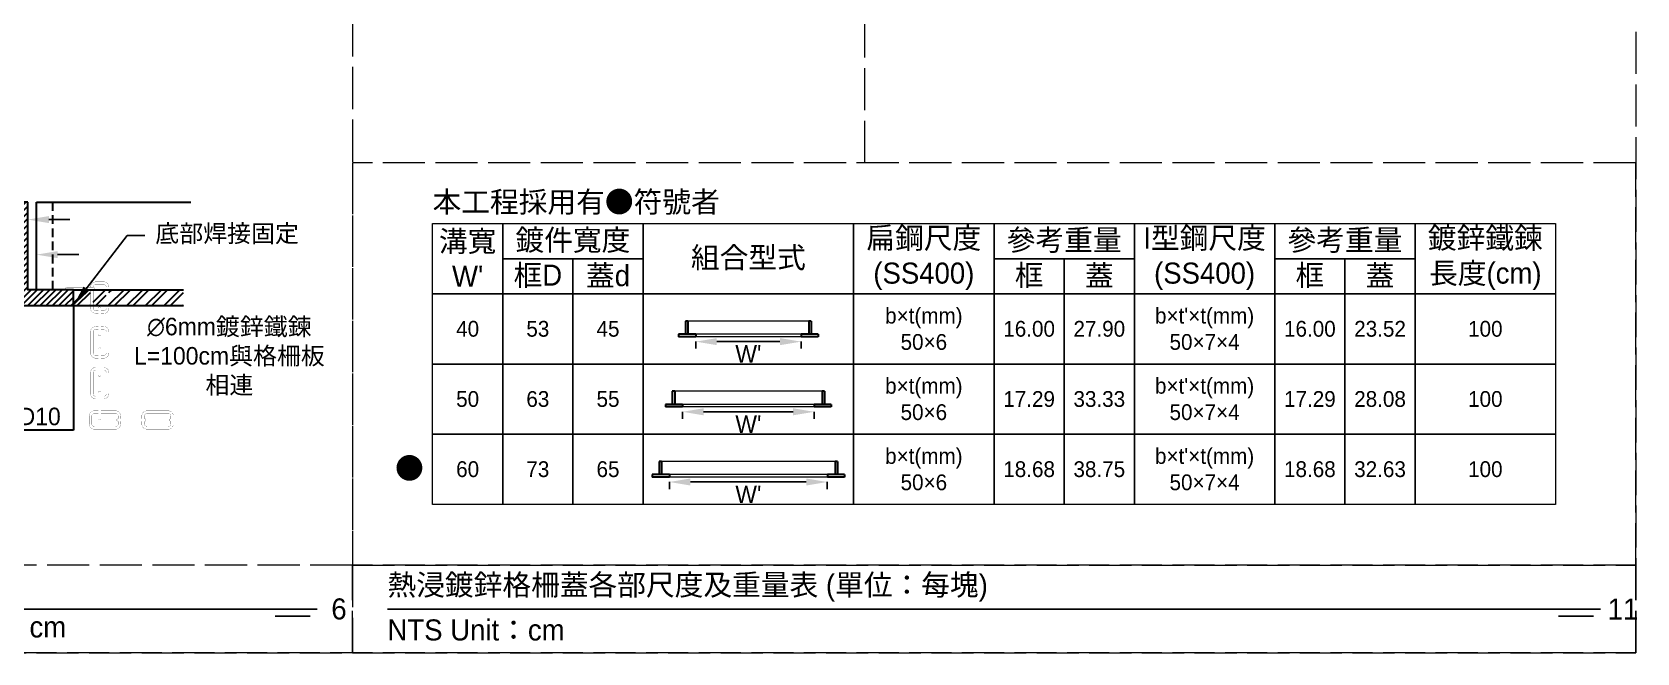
# Model space of a CAD drawing. Extents: x -2640 to 1802, y -2159 to 447.
# Drawn here: x -457 to 0.3, y -1721 to -1544.1 of the extents above; entities that cross this region are included whole.
import ezdxf
from ezdxf import colors
from ezdxf.entities.mleader import LeaderData, LeaderLine
from ezdxf.math import Vec2, Vec3

# ---------------------------------------------------------------- set-up
doc = ezdxf.new("R2010")
doc.units = 0
doc.header["$MEASUREMENT"] = 0
doc.linetypes.add('ACAD_ISO02W100', pattern=[15, 12, -3])
doc.linetypes.add('HIDDEN', pattern=[0.375, 0.25, -0.125])
for name, color, linetype, lineweight in [('一、1.基本-圖框', 7, 'Continuous', 20), ('二、1.繪圖-既有設施', 8, 'Continuous', 20), ('二、2.繪圖-施作項目', 181, 'Continuous', 30), ('二、6.繪圖-其他施作項目', 35, 'Continuous', 30)]:
    doc.layers.add(name, color=color, linetype=linetype, lineweight=lineweight)
doc.layers.add('一、4.基本-隱藏', color=9, linetype='ACAD_ISO02W100', lineweight=20, plot=False)
doc.layers.add('三、3.文字-註解文字', color=2, linetype='Continuous')
doc.styles.add('次圖名(詳圖)', font='MS PGothic.ttf', dxfattribs={"height": 6})
doc.styles.add('註解文字(詳圖)', font='MS PGothic.ttf', dxfattribs={"height": 5})
doc.dimstyles.new('註解文字(詳圖)', dxfattribs={"dimtxt": 5, "dimasz": 6, "dimexe": 2, "dimexo": 5, "dimgap": 1, "dimtad": 2, "dimzin": 0, "dimdsep": 46, "dimtxsty": '註解文字(詳圖)', "dimcen": 0.1, "dimclrd": 144, "dimclre": 144, "dimclrt": 256, "dimadec": 0, "dimazin": 0, "dimtfac": 1, "dimtofl": 0, "dimtmove": 0, "dimatfit": 3, "dimfxlon": 1, "dimtolj": 1, "dimtzin": 0, "dimlwd": -1, "dimlwe": -1, "dimarcsym": 1})

# ---------------------------------------------------------------- blocks, each defined once
blk = doc.blocks.new('_DotBlank')
at = {"color": 0, "linetype": 'ByBlock', "lineweight": -2}
blk.add_line((-0.5, 0), (-1, 0), dxfattribs=at)
blk.add_circle((0, 0), 0.5, dxfattribs=at)
blk = doc.blocks.new('*D124')
at = {"layer": 'Defpoints', "color": 0, "transparency": 16777216}
for p in [(-462.69, -1592.5), (-458.19, -1592.5), (-462.69, -1597.5)]:
    blk.add_point(p, dxfattribs=at)
at = {"layer": '三、3.文字-註解文字', "color": 144, "transparency": 16777216}
for p, q in [((-468.69, -1597.5), (-484.79, -1597.5)), ((-462.69, -1597.5), (-462.69, -1599.5)), ((-458.19, -1597.5), (-458.19, -1599.5)), ((-452.19, -1597.5), (-446.19, -1597.5))]:
    blk.add_line(p, q, dxfattribs=at)
for points in [[(-468.69, -1596.5), (-468.69, -1598.5), (-462.69, -1597.5)], [(-452.19, -1596.5), (-452.19, -1598.5), (-458.19, -1597.5)]]:
    blk.add_solid(points, dxfattribs=at)
at = {"layer": '三、3.文字-註解文字', "transparency": 16777216, "insert": (-479.74, -1601), "char_height": 5, "attachment_point": 5, "style": '註解文字(詳圖)'}
blk.add_mtext('\\A1;0.9', dxfattribs=at)
blk = doc.blocks.new('*D125')
at = {"layer": 'Defpoints', "color": 0, "transparency": 16777216}
for p in [(-458.19, -1607.19), (-458.19, -1607.5), (-455.69, -1607.19)]:
    blk.add_point(p, dxfattribs=at)
at = {"layer": '三、3.文字-註解文字', "color": 144, "transparency": 16777216}
for p, q in [((-464.19, -1607.5), (-480.32, -1607.5)), ((-458.19, -1607.5), (-458.19, -1609.5)), ((-455.69, -1607.5), (-455.69, -1609.5)), ((-449.69, -1607.5), (-443.69, -1607.5))]:
    blk.add_line(p, q, dxfattribs=at)
for points in [[(-464.19, -1606.5), (-464.19, -1608.5), (-458.19, -1607.5)], [(-449.69, -1606.5), (-449.69, -1608.5), (-455.69, -1607.5)]]:
    blk.add_solid(points, dxfattribs=at)
at = {"layer": '三、3.文字-註解文字', "transparency": 16777216, "insert": (-475.26, -1611), "char_height": 5, "attachment_point": 5, "style": '註解文字(詳圖)'}
blk.add_mtext('\\A1;0.5', dxfattribs=at)
blk = doc.blocks.new('*D99')
at = {"layer": 'Defpoints', "color": 0, "transparency": 16777216}
for p in [(-267.85, -1630.88), (-237.85, -1630.88), (-237.85, -1632.29)]:
    blk.add_point(p, dxfattribs=at)
at = {"layer": '三、3.文字-註解文字', "color": 144, "transparency": 16777216}
for p, q in [((-267.85, -1632.29), (-267.85, -1634.29)), ((-261.85, -1632.29), (-243.85, -1632.29)), ((-237.85, -1632.29), (-237.85, -1634.29))]:
    blk.add_line(p, q, dxfattribs=at)
for points in [[(-261.85, -1631.29), (-261.85, -1633.29), (-267.85, -1632.29)], [(-243.85, -1631.29), (-243.85, -1633.29), (-237.85, -1632.29)]]:
    blk.add_solid(points, dxfattribs=at)
at = {"layer": '三、3.文字-註解文字', "transparency": 16777216, "insert": (-252.85, -1635.79), "char_height": 5, "attachment_point": 5, "style": '註解文字(詳圖)'}
blk.add_mtext("\\A1;W'", dxfattribs=at)
blk = doc.blocks.new('*D100')
at = {"layer": 'Defpoints', "color": 0, "transparency": 16777216}
for p in [(-271.6, -1650.88), (-234.1, -1650.88), (-234.1, -1652.29)]:
    blk.add_point(p, dxfattribs=at)
at = {"layer": '三、3.文字-註解文字', "color": 144, "transparency": 16777216}
for p, q in [((-271.6, -1652.29), (-271.6, -1654.29)), ((-265.6, -1652.29), (-240.1, -1652.29)), ((-234.1, -1652.29), (-234.1, -1654.29))]:
    blk.add_line(p, q, dxfattribs=at)
for points in [[(-265.6, -1651.29), (-265.6, -1653.29), (-271.6, -1652.29)], [(-240.1, -1651.29), (-240.1, -1653.29), (-234.1, -1652.29)]]:
    blk.add_solid(points, dxfattribs=at)
at = {"layer": '三、3.文字-註解文字', "transparency": 16777216, "insert": (-252.85, -1655.79), "char_height": 5, "attachment_point": 5, "style": '註解文字(詳圖)'}
blk.add_mtext("\\A1;W'", dxfattribs=at)
blk = doc.blocks.new('*D101')
at = {"layer": 'Defpoints', "color": 0, "transparency": 16777216}
for p in [(-275.35, -1670.88), (-230.35, -1670.88), (-230.35, -1672.29)]:
    blk.add_point(p, dxfattribs=at)
at = {"layer": '三、3.文字-註解文字', "color": 144, "transparency": 16777216}
for p, q in [((-275.35, -1672.29), (-275.35, -1674.29)), ((-269.35, -1672.29), (-236.35, -1672.29)), ((-230.35, -1672.29), (-230.35, -1674.29))]:
    blk.add_line(p, q, dxfattribs=at)
for points in [[(-269.35, -1671.29), (-269.35, -1673.29), (-275.35, -1672.29)], [(-236.35, -1671.29), (-236.35, -1673.29), (-230.35, -1672.29)]]:
    blk.add_solid(points, dxfattribs=at)
at = {"layer": '三、3.文字-註解文字', "transparency": 16777216, "insert": (-252.85, -1675.79), "char_height": 5, "attachment_point": 5, "style": '註解文字(詳圖)'}
blk.add_mtext("\\A1;W'", dxfattribs=at)

msp = doc.modelspace()

# ---------------------------------------------------------------- hatches: boundary and pattern name
at = {"layer": '二、2.繪圖-施作項目'}
h = msp.add_hatch(dxfattribs=at)
h.set_pattern_fill('ANSI31', color=256, scale=10)
h.set_pattern_definition([(45, (-409.7585, -578.2912), (-0.8838835, 0.8838835), [])])
h.paths.add_polyline_path([(-462.693, -1617.5), (-477.693, -1617.5), (-477.693, -1622), (-445.193, -1622), (-445.193, -1617.5), (-458.193, -1617.5), (-458.193, -1592.5), (-462.693, -1592.5)])
at = {"layer": '二、6.繪圖-其他施作項目'}
h = msp.add_hatch(dxfattribs=at)
h.set_pattern_fill('ANSI32', color=256, scale=10)
h.set_pattern_definition([(45, (-409.7585, -578.291), (-2.65165, 2.65165), []), (45, (-407.9907, -578.291), (-2.65165, 2.65165), [])])
h.paths.add_polyline_path([(-435.818, -1617.5), (-439.568, -1617.5), (-439.568, -1622), (-435.818, -1622)])
h.paths.add_polyline_path([(-440.318, -1617.5), (-445.193, -1617.5), (-445.193, -1622), (-440.318, -1622)])
h.paths.add_polyline_path([(-413.828, -1622), (-413.828, -1617.5), (-435.068, -1617.5), (-435.068, -1622)])

# ---------------------------------------------------------------- linework, layer by layer
at = {"layer": '一、1.基本-圖框'}
for points in [[(-342.847, -1598.663), (-322.847, -1598.663), (-322.847, -1618.663), (-342.847, -1618.663)], [(-342.847, -1598.663), (-22.847, -1598.663), (-22.847, -1678.663), (-342.847, -1678.663)], [(-322.847, -1598.663), (-282.847, -1598.663), (-282.847, -1608.663), (-322.847, -1608.663)], [(-282.847, -1598.663), (-222.847, -1598.663), (-222.847, -1618.663), (-282.847, -1618.663)], [(-222.847, -1598.663), (-182.847, -1598.663), (-182.847, -1618.663), (-222.847, -1618.663)], [(-182.847, -1598.663), (-142.847, -1598.663), (-142.847, -1608.663), (-182.847, -1608.663)], [(-142.847, -1598.663), (-102.847, -1598.663), (-102.847, -1618.663), (-142.847, -1618.663)], [(-102.847, -1598.663), (-62.847, -1598.663), (-62.847, -1608.663), (-102.847, -1608.663)], [(-62.847, -1598.663), (-22.847, -1598.663), (-22.847, -1618.663), (-62.847, -1618.663)], [(-322.847, -1608.663), (-302.847, -1608.663), (-302.847, -1618.663), (-322.847, -1618.663)], [(-302.847, -1608.663), (-282.847, -1608.663), (-282.847, -1618.663), (-302.847, -1618.663)], [(-182.847, -1608.663), (-162.847, -1608.663), (-162.847, -1618.663), (-182.847, -1618.663)], [(-162.847, -1608.663), (-142.847, -1608.663), (-142.847, -1618.663), (-162.847, -1618.663)], [(-102.847, -1608.663), (-82.847, -1608.663), (-82.847, -1618.663), (-102.847, -1618.663)], [(-82.847, -1608.663), (-62.847, -1608.663), (-62.847, -1618.663), (-82.847, -1618.663)], [(-342.847, -1618.663), (-322.847, -1618.663), (-322.847, -1638.663), (-342.847, -1638.663)], [(-322.847, -1618.663), (-302.847, -1618.663), (-302.847, -1638.663), (-322.847, -1638.663)], [(-302.847, -1618.663), (-282.847, -1618.663), (-282.847, -1638.663), (-302.847, -1638.663)], [(-282.847, -1618.663), (-222.847, -1618.663), (-222.847, -1638.663), (-282.847, -1638.663)], [(-222.847, -1618.663), (-182.847, -1618.663), (-182.847, -1638.663), (-222.847, -1638.663)], [(-182.847, -1618.663), (-162.847, -1618.663), (-162.847, -1638.663), (-182.847, -1638.663)], [(-162.847, -1618.663), (-142.847, -1618.663), (-142.847, -1638.663), (-162.847, -1638.663)], [(-142.847, -1618.663), (-102.847, -1618.663), (-102.847, -1638.663), (-142.847, -1638.663)], [(-102.847, -1618.663), (-82.847, -1618.663), (-82.847, -1638.663), (-102.847, -1638.663)], [(-82.847, -1618.663), (-62.847, -1618.663), (-62.847, -1638.663), (-82.847, -1638.663)], [(-62.847, -1618.663), (-22.847, -1618.663), (-22.847, -1638.663), (-62.847, -1638.663)], [(-342.847, -1638.663), (-322.847, -1638.663), (-322.847, -1658.663), (-342.847, -1658.663)], [(-322.847, -1638.663), (-302.847, -1638.663), (-302.847, -1658.663), (-322.847, -1658.663)], [(-302.847, -1638.663), (-282.847, -1638.663), (-282.847, -1658.663), (-302.847, -1658.663)], [(-282.847, -1638.663), (-222.847, -1638.663), (-222.847, -1658.663), (-282.847, -1658.663)], [(-222.847, -1638.663), (-182.847, -1638.663), (-182.847, -1658.663), (-222.847, -1658.663)], [(-182.847, -1638.663), (-162.847, -1638.663), (-162.847, -1658.663), (-182.847, -1658.663)], [(-162.847, -1638.663), (-142.847, -1638.663), (-142.847, -1658.663), (-162.847, -1658.663)], [(-142.847, -1638.663), (-102.847, -1638.663), (-102.847, -1658.663), (-142.847, -1658.663)], [(-102.847, -1638.663), (-82.847, -1638.663), (-82.847, -1658.663), (-102.847, -1658.663)], [(-82.847, -1638.663), (-62.847, -1638.663), (-62.847, -1658.663), (-82.847, -1658.663)], [(-62.847, -1638.663), (-22.847, -1638.663), (-22.847, -1658.663), (-62.847, -1658.663)], [(-342.847, -1658.663), (-322.847, -1658.663), (-322.847, -1678.663), (-342.847, -1678.663)], [(-322.847, -1658.663), (-302.847, -1658.663), (-302.847, -1678.663), (-322.847, -1678.663)], [(-302.847, -1658.663), (-282.847, -1658.663), (-282.847, -1678.663), (-302.847, -1678.663)], [(-282.847, -1658.663), (-222.847, -1658.663), (-222.847, -1678.663), (-282.847, -1678.663)], [(-222.847, -1658.663), (-182.847, -1658.663), (-182.847, -1678.663), (-222.847, -1678.663)], [(-182.847, -1658.663), (-162.847, -1658.663), (-162.847, -1678.663), (-182.847, -1678.663)], [(-162.847, -1658.663), (-142.847, -1658.663), (-142.847, -1678.663), (-162.847, -1678.663)], [(-142.847, -1658.663), (-102.847, -1658.663), (-102.847, -1678.663), (-142.847, -1678.663)], [(-102.847, -1658.663), (-82.847, -1658.663), (-82.847, -1678.663), (-102.847, -1678.663)], [(-82.847, -1658.663), (-62.847, -1658.663), (-62.847, -1678.663), (-82.847, -1678.663)], [(-62.847, -1658.663), (-22.847, -1658.663), (-22.847, -1678.663), (-62.847, -1678.663)]]:
    msp.add_lwpolyline(points, close=True, dxfattribs=at)
at = {"layer": '一、4.基本-隱藏'}
for points in [[(-780, -1214), (0, -1214), (0, -1721), (-780, -1721)], [(-219.693, -1214), (0, -1214), (0, -1581.326), (-219.693, -1581.326)], [(-545.693, -1539), (-365.693, -1539), (-365.693, -1696), (-545.693, -1696)], [(0, -1581.326), (-365.693, -1581.326), (-365.693, -1696), (0, -1696)], [(-545.693, -1721), (-365.693, -1721), (-365.693, -1696), (-545.693, -1696)], [(-365.693, -1721), (0, -1721), (0, -1696), (-365.693, -1696)]]:
    msp.add_lwpolyline(points, close=True, dxfattribs=at)
at = {"layer": '三、3.文字-註解文字'}
for points in [[(-535.693, -1708.5), (-375.693, -1708.5)], [(-355.693, -1708.5), (-10, -1708.5)], [(-377.693, -1710.5), (-387.693, -1710.5)], [(-12, -1710.5), (-22, -1710.5)]]:
    msp.add_lwpolyline(points, dxfattribs=at)
at = {"layer": '二、1.繪圖-既有設施'}
for points in [[(-235.597, -1626.451), (-270.097, -1626.451)], [(-237.847, -1630.201), (-267.847, -1630.201)], [(-237.847, -1630.876), (-267.847, -1630.876)], [(-231.847, -1646.451), (-273.847, -1646.451)], [(-234.097, -1650.201), (-271.597, -1650.201)], [(-234.097, -1650.876), (-271.597, -1650.876)], [(-228.097, -1666.451), (-277.597, -1666.451)], [(-230.347, -1670.201), (-275.347, -1670.201)], [(-230.347, -1670.876), (-275.347, -1670.876)]]:
    msp.add_lwpolyline(points, dxfattribs=at)
at = {"layer": '二、2.繪圖-施作項目'}
msp.add_lwpolyline([(-458.193, -1592.5), (-462.693, -1592.5), (-462.693, -1617.5), (-477.693, -1617.5), (-477.693, -1622), (-445.193, -1622), (-445.193, -1617.5), (-458.193, -1617.5)], close=True, dxfattribs=at)
for points in [[(-445.193, -1622), (-445.193, -1657.5)], [(-270.772, -1626.451), (-270.772, -1630.201)], [(-270.097, -1626.451), (-270.772, -1626.451)], [(-270.097, -1626.451), (-270.097, -1630.201)], [(-235.597, -1626.451), (-235.597, -1630.201)], [(-234.922, -1626.451), (-235.597, -1626.451)], [(-234.922, -1626.451), (-234.922, -1630.201)], [(-272.722, -1630.201), (-272.722, -1630.876)], [(-267.847, -1630.201), (-272.722, -1630.201)], [(-267.847, -1630.876), (-272.722, -1630.876)], [(-267.847, -1630.201), (-267.847, -1630.876)], [(-237.847, -1630.201), (-237.847, -1630.876)], [(-232.972, -1630.201), (-237.847, -1630.201)], [(-232.972, -1630.876), (-237.847, -1630.876)], [(-232.972, -1630.201), (-232.972, -1630.876)], [(-276.472, -1650.201), (-276.472, -1650.876)], [(-271.597, -1650.201), (-276.472, -1650.201)], [(-271.597, -1650.876), (-276.472, -1650.876)], [(-274.522, -1646.451), (-274.522, -1650.201)], [(-273.847, -1646.451), (-274.522, -1646.451)], [(-273.847, -1646.451), (-273.847, -1650.201)], [(-271.597, -1650.201), (-271.597, -1650.876)], [(-234.097, -1650.201), (-234.097, -1650.876)], [(-229.222, -1650.201), (-234.097, -1650.201)], [(-229.222, -1650.876), (-234.097, -1650.876)], [(-231.847, -1646.451), (-231.847, -1650.201)], [(-231.172, -1646.451), (-231.847, -1646.451)], [(-231.172, -1646.451), (-231.172, -1650.201)], [(-229.222, -1650.201), (-229.222, -1650.876)], [(-445.193, -1657.5), (-527.98, -1657.5)], [(-278.272, -1666.451), (-278.272, -1670.201)], [(-277.597, -1666.451), (-278.272, -1666.451)], [(-277.597, -1666.451), (-277.597, -1670.201)], [(-228.097, -1666.451), (-228.097, -1670.201)], [(-227.422, -1666.451), (-228.097, -1666.451)], [(-227.422, -1666.451), (-227.422, -1670.201)], [(-280.222, -1670.201), (-280.222, -1670.876)], [(-275.347, -1670.201), (-280.222, -1670.201)], [(-275.347, -1670.876), (-280.222, -1670.876)], [(-275.347, -1670.201), (-275.347, -1670.876)], [(-230.347, -1670.201), (-230.347, -1670.876)], [(-225.472, -1670.201), (-230.347, -1670.201)], [(-225.472, -1670.876), (-230.347, -1670.876)], [(-225.472, -1670.201), (-225.472, -1670.876)]]:
    msp.add_lwpolyline(points, dxfattribs=at)
at = {"layer": '二、6.繪圖-其他施作項目'}
for points in [[(-455.693, -1617.5), (-455.693, -1592.5)], [(-455.693, -1592.5), (-411.693, -1592.5)], [(-445.193, -1617.5), (-413.828, -1617.5)], [(-445.193, -1622), (-413.828, -1622)]]:
    msp.add_lwpolyline(points, dxfattribs=at)
at = {"layer": '二、6.繪圖-其他施作項目', "linetype": 'HIDDEN', "ltscale": 10}
msp.add_lwpolyline([(-451.193, -1592.5), (-451.193, -1617.5)], dxfattribs=at)
at = {"layer": '二、6.繪圖-其他施作項目', "const_width": 0.05}
for points in [[(-439.568, -1616.75), (-447.068, -1616.75, 1), (-447.068, -1617.5), (-439.568, -1617.5, 1)], [(-438.068, -1622.75), (-438.068, -1630.25, 1), (-437.318, -1630.25), (-437.318, -1622.75, 1)], [(-438.068, -1634.375), (-438.068, -1641.875, 1), (-437.318, -1641.875), (-437.318, -1634.375, 1)], [(-438.068, -1646.75), (-438.068, -1654.25, 1), (-437.318, -1654.25), (-437.318, -1646.75, 1)], [(-432.443, -1655), (-424.943, -1655, 1), (-424.943, -1654.25), (-432.443, -1654.25, 1)]]:
    msp.add_lwpolyline(points, format="xyb", close=True, dxfattribs=at)
for points in [[(-440.318, -1616.75, -0.4142136), (-438.818, -1615.25), (-436.568, -1615.25, -0.4142136), (-435.068, -1616.75), (-435.068, -1622.75, -0.4142136), (-436.568, -1624.25), (-437.318, -1624.25)], [(-438.068, -1624.25), (-438.818, -1624.25, -0.4142136), (-440.318, -1622.75), (-440.318, -1617.5)], [(-439.568, -1616.75, -0.4142136), (-438.818, -1616), (-436.568, -1616, -0.4142136), (-435.818, -1616.75), (-435.818, -1622.75, -0.4142136), (-436.568, -1623.5), (-437.318, -1623.5)], [(-438.818, -1623.5, -0.4142136), (-439.568, -1622.75), (-439.568, -1617.5)], [(-438.068, -1637), (-438.818, -1637, -0.4142136), (-440.318, -1635.5), (-440.318, -1629.5, -0.4142136), (-438.818, -1628), (-438.068, -1628)], [(-437.318, -1628), (-436.568, -1628, -0.4142136), (-435.068, -1629.5), (-435.068, -1635.5, -0.4142136), (-436.568, -1637), (-437.318, -1637)], [(-438.818, -1636.25, -0.4142136), (-439.568, -1635.5), (-439.568, -1629.5, -0.4142136), (-438.818, -1628.75), (-438.068, -1628.75)], [(-437.318, -1628.75), (-436.568, -1628.75, -0.4142136), (-435.818, -1629.5), (-435.818, -1635.5, -0.4142136), (-436.568, -1636.25), (-437.318, -1636.25)], [(-438.068, -1648.625), (-438.818, -1648.625, -0.4142136), (-440.318, -1647.125), (-440.318, -1641.125, -0.4142136), (-438.818, -1639.625), (-438.068, -1639.625)], [(-438.818, -1647.875, -0.4142136), (-439.568, -1647.125), (-439.568, -1641.125, -0.4142136), (-438.818, -1640.375), (-438.068, -1640.375)], [(-437.318, -1639.625), (-436.568, -1639.625, -0.4142136), (-435.068, -1641.125), (-435.068, -1647.125, -0.4142136), (-436.568, -1648.625), (-437.318, -1648.625)], [(-437.318, -1640.375), (-436.568, -1640.375, -0.4142136), (-435.818, -1641.125), (-435.818, -1647.125, -0.4142136), (-436.568, -1647.875), (-437.318, -1647.875)], [(-431.693, -1655), (-431.693, -1655.75, -0.4142136), (-433.193, -1657.25), (-439.193, -1657.25, -0.4142136), (-440.693, -1655.75), (-440.693, -1653.5, -0.4142136), (-439.193, -1652), (-438.068, -1652)], [(-432.443, -1655.75, -0.4142136), (-433.193, -1656.5), (-439.193, -1656.5, -0.4142136), (-439.943, -1655.75), (-439.943, -1653.5, -0.4142136), (-439.193, -1652.75), (-438.068, -1652.75)], [(-437.318, -1652), (-433.193, -1652, -0.4142136), (-431.693, -1653.5), (-431.693, -1654.25)], [(-437.318, -1652.75), (-433.193, -1652.75, -0.4142136), (-432.443, -1653.5), (-432.443, -1654.25)], [(-425.693, -1654.25), (-425.693, -1653.5, -0.4142136), (-424.193, -1652), (-418.193, -1652, -0.4142136), (-416.693, -1653.5), (-416.693, -1654.25)], [(-416.693, -1655), (-416.693, -1655.75, -0.4142136), (-418.193, -1657.25), (-424.193, -1657.25, -0.4142136), (-425.693, -1655.75), (-425.693, -1655)], [(-424.943, -1654.25), (-424.943, -1653.5, -0.4142136), (-424.193, -1652.75), (-418.193, -1652.75, -0.4142136), (-417.443, -1653.5), (-417.443, -1654.25)], [(-417.443, -1655.75, -0.4142136), (-418.193, -1656.5), (-424.193, -1656.5, -0.4142136), (-424.943, -1655.75), (-424.943, -1655)], [(-411.693, -1654.25), (-417.443, -1654.25, 1), (-417.443, -1655), (-411.693, -1655)]]:
    msp.add_lwpolyline(points, format="xyb", dxfattribs=at)
for points in [[(-438.068, -1623.5), (-438.818, -1623.5)], [(-438.068, -1636.25), (-438.818, -1636.25)], [(-438.068, -1647.875), (-438.818, -1647.875)], [(-432.443, -1655), (-432.443, -1655.75)], [(-417.443, -1655), (-417.443, -1655.75)]]:
    msp.add_lwpolyline(points, dxfattribs=at)

# ---------------------------------------------------------------- texts
at = {"layer": '一、1.基本-圖框', "char_height": 6, "attachment_point": 5, "style": '註解文字(詳圖)'}
for s, width, insert in [("{\\fMS PGothic|b0|i0|c128|p34;溝寬\\P}W'", 22.09955, (-332.847, -1608.663)), ('鍍件寬度', 35.26712, (-302.847, -1603.663)), ('扁鋼尺度\\P(SS400)', 35.26712, (-202.847, -1608.663)), ('參考重量', 35.26712, (-162.847, -1603.663)), ('I型鋼尺度\\P(SS400)', 36.9324, (-122.847, -1608.663)), ('參考重量', 35.26712, (-82.847, -1603.663)), ('{\\fMS PGothic|b0|i0|c128|p34;鍍鋅鐵鍊長度}(cm)', 35.26712, (-42.847, -1608.663)), ('組合型式', 35.26712, (-252.847, -1608.663)), ('框D', 35.26712, (-312.847, -1613.663)), ('蓋d', 35.26712, (-292.847, -1613.663)), ('框', 35.26712, (-172.847, -1613.663)), ('蓋', 35.26712, (-152.847, -1613.663)), ('框', 35.26712, (-92.847, -1613.663)), ('蓋', 35.26712, (-72.847, -1613.663))]:
    msp.add_mtext_dynamic_manual_height_columns(s, width=width, gutter_width=30, heights=[0], dxfattribs=dict(at, insert=insert))
at = {"layer": '三、3.文字-註解文字'}
for s, width, gutter_width, insert, char_height, attachment_point, style in [('{\\fMS PGothic|b0|i0|c128|p34;本工程採用有●符號者}', 89.58136, 30, (-342.847, -1596.163), 6, 7, '次圖名(詳圖)'), ('{\\fMS PGothic|b0|i0|c128|p34;b×t(mm)\\P50×6}', 53.3682, 30, (-202.847, -1628.663), 4.5, 5, '註解文字(詳圖)'), ("{\\fMS PGothic|b0|i0|c128|p34;b×t}'{\\fMS PGothic|b0|i0|c128|p34;×t(mm)\\P50×}7{\\fMS PGothic|b0|i0|c128|p34;×}4", 53.73049, 30, (-122.847, -1628.663), 4.5, 5, '註解文字(詳圖)'), ('{\\fMS PGothic|b0|i0|c128|p34;∅6mm鍍鋅鐵鍊L=100cm與格柵板相連}', 56.74547, 30, (-400.736, -1636.596), 5, 5, '次圖名(詳圖)'), ('40', 9.06048, 30, (-332.847, -1628.663), 4.5, 5, '註解文字(詳圖)'), ('53', 9.06048, 30, (-312.847, -1628.663), 4.5, 5, '註解文字(詳圖)'), ('45', 9.06048, 30, (-292.847, -1628.663), 4.5, 5, '註解文字(詳圖)'), ('16.00', 9.06048, 30, (-172.847, -1628.663), 4.5, 5, '註解文字(詳圖)'), ('27.90', 9.06048, 30, (-152.847, -1628.663), 4.5, 5, '註解文字(詳圖)'), ('16.00', 9.06048, 30, (-92.847, -1628.663), 4.5, 5, '註解文字(詳圖)'), ('23.52', 9.06048, 30, (-72.847, -1628.663), 4.5, 5, '註解文字(詳圖)'), ('100', 9.06048, 30, (-42.847, -1628.663), 4.5, 5, '註解文字(詳圖)'), ('b×t(mm)\\P50×6', 53.3682, 30, (-202.847, -1648.663), 4.5, 5, '註解文字(詳圖)'), ("{\\fMS PGothic|b0|i0|c128|p34;b×t}'{\\fMS PGothic|b0|i0|c128|p34;×t(mm)\\P50×}7{\\fMS PGothic|b0|i0|c128|p34;×}4", 53.73049, 30, (-122.847, -1648.663), 4.5, 5, '註解文字(詳圖)'), ('50', 9.06048, 30, (-332.847, -1648.663), 4.5, 5, '註解文字(詳圖)'), ('63', 9.06048, 30, (-312.847, -1648.663), 4.5, 5, '註解文字(詳圖)'), ('55', 9.06048, 30, (-292.847, -1648.663), 4.5, 5, '註解文字(詳圖)'), ('17.29', 9.06048, 30, (-172.847, -1648.663), 4.5, 5, '註解文字(詳圖)'), ('33.33', 9.06048, 30, (-152.847, -1648.663), 4.5, 5, '註解文字(詳圖)'), ('17.29', 9.06048, 30, (-92.847, -1648.663), 4.5, 5, '註解文字(詳圖)'), ('28.08', 9.06048, 30, (-72.847, -1648.663), 4.5, 5, '註解文字(詳圖)'), ('100', 9.06048, 30, (-42.847, -1648.663), 4.5, 5, '註解文字(詳圖)'), ('{\\fMS PGothic|b0|i0|c128|p34;●}', 9.0506, 30, (-345.347, -1668.663), 6, 6, '次圖名(詳圖)'), ('b×t(mm)\\P50×6', 53.3682, 30, (-202.847, -1668.663), 4.5, 5, '註解文字(詳圖)'), ("{\\fMS PGothic|b0|i0|c128|p34;b×t}'{\\fMS PGothic|b0|i0|c128|p34;×t(mm)\\P50×}7{\\fMS PGothic|b0|i0|c128|p34;×}4", 53.73049, 30, (-122.847, -1668.663), 4.5, 5, '註解文字(詳圖)'), ('60', 9.06048, 30, (-332.847, -1668.663), 4.5, 5, '註解文字(詳圖)'), ('73', 9.06048, 30, (-312.847, -1668.663), 4.5, 5, '註解文字(詳圖)'), ('65', 9.06048, 30, (-292.847, -1668.663), 4.5, 5, '註解文字(詳圖)'), ('18.68', 9.06048, 30, (-172.847, -1668.663), 4.5, 5, '註解文字(詳圖)'), ('38.75', 9.06048, 30, (-152.847, -1668.663), 4.5, 5, '註解文字(詳圖)'), ('18.68', 9.06048, 30, (-92.847, -1668.663), 4.5, 5, '註解文字(詳圖)'), ('32.63', 9.06048, 30, (-72.847, -1668.663), 4.5, 5, '註解文字(詳圖)'), ('100', 9.06048, 30, (-42.847, -1668.663), 4.5, 5, '註解文字(詳圖)'), ('熱浸鍍鋅格柵蓋各部尺度及重量表 (單位：每塊)', 178.77603, 15, (-355.693, -1702.5), 6, 4, '次圖名(詳圖)'), ('6', 3, 15, (-371.693, -1708.5), 6, 4, '次圖名(詳圖)'), ('11', 3, 15, (-8, -1708.5), 6, 4, '次圖名(詳圖)'), ('{\\fMS PGothic|b0|i0|c128|p34;A1(1:}2{\\fMS PGothic|b0|i0|c128|p34;) A3(1:}4{\\fMS PGothic|b0|i0|c128|p34;) Unit：cm}', 93.26158, 15, (-535.693, -1714.5), 6, 4, '次圖名(詳圖)'), ('NTS{\\fMS PGothic|b0|i0|c128|p34; Unit：cm}', 93.26158, 15, (-355.693, -1714.5), 6, 4, '次圖名(詳圖)')]:
    msp.add_mtext_dynamic_manual_height_columns(s, width=width, gutter_width=gutter_width, heights=[0], dxfattribs=dict(at, insert=insert, char_height=char_height, attachment_point=attachment_point, style=style))

# ---------------------------------------------------------------- dimensions: what is measured, and where the dimension line sits
for p1, p2, distance, text, picture, middle in [((-458.193, -1592.5), (-462.693, -1592.5), 5, '0.9', '*D124', (-479.742, -1601)), ((-455.693, -1607.187), (-458.193, -1607.187), 0.313, '0.5', '*D125', (-475.256, -1611))]:
    dim = msp.add_aligned_dim(p1=p1, p2=p2, distance=distance, text=text, dimstyle='註解文字(詳圖)', dxfattribs=at)
    dim.commit()
    dim.dimension.update_dxf_attribs({"geometry": picture, "text_midpoint": middle})
for base, p1, p2, picture, middle in [((-237.847, -1632.291), (-267.847, -1630.876), (-237.847, -1630.876), '*D99', (-252.847, -1635.791)), ((-234.097, -1652.291), (-271.597, -1650.876), (-234.097, -1650.876), '*D100', (-252.847, -1655.791)), ((-230.347, -1672.291), (-275.347, -1670.876), (-230.347, -1670.876), '*D101', (-252.847, -1675.791))]:
    dim = msp.add_linear_dim(base=base, p1=p1, p2=p2, text="W'", dimstyle='註解文字(詳圖)', dxfattribs=at)
    dim.commit()
    dim.dimension.update_dxf_attribs({"geometry": picture, "text_midpoint": middle})

# ---------------------------------------------------------------- leaders
ml = msp.add_multileader_mtext('Standard', dxfattribs=at)
ml.set_content('底部{\\fPMingLiU|b0|i0|c136|p18;焊}接固定', color=256, style='註解文字(詳圖)')
ml.set_leader_properties(color=144, linetype='ByLayer', lineweight=-1)
ml.build(insert=Vec2(0, 0))
ml.multileader.update_dxf_attribs({"dogleg_length": 5, "arrow_head_size": 6})
ctx = ml.context
ctx.base_point, ctx.char_height, ctx.arrow_head_size, ctx.landing_gap_size, ctx.plane_origin = Vec3(-424.85, -1602.025), 5, 6, 3, Vec3(-445.193, -1622)
notes = []
notes.append((ctx, [(0, (1, 1, 0), (-429.85, -1602.025), (1, 0), 5, [(0, [(-445.193, -1622)], 0, [])])]))
ctx.mtext.insert, ctx.mtext.flow_direction = Vec3(-421.85, -1598.958), 5
ml = msp.add_multileader_mtext('Standard', dxfattribs=at)
ml.set_content('4-D10', color=256, style='註解文字(詳圖)')
ml.set_leader_properties(color=144, linetype='ByLayer', lineweight=-1)
ml.set_arrow_properties(name='DOTBLANK')
ml.build(insert=Vec2(0, 0))
ml.multileader.update_dxf_attribs({"dogleg_length": 5, "arrow_head_size": 6})
ctx = ml.context
ctx.base_point, ctx.char_height, ctx.arrow_head_size, ctx.landing_gap_size, ctx.plane_origin = Vec3(-469.613, -1653.601), 5, 6, 3, Vec3(-484.642, -1641.466)
notes.append((ctx, [(0, (1, 1, 0), (-474.613, -1653.601), (1, 0), 5, [(0, [(-485.446, -1640.509)], 0, [])])]))
ctx.mtext.insert, ctx.mtext.flow_direction = Vec3(-466.613, -1651.101), 5
for ctx, leaders in notes:
    for number, flags, end, landing, length, lines in leaders:
        leader = LeaderData()
        leader.index, (leader.has_last_leader_line, leader.has_dogleg_vector, leader.attachment_direction) = number, flags
        leader.last_leader_point, leader.dogleg_vector, leader.dogleg_length = Vec3(end), Vec3(landing), length
        for number, points, colour, breaks in lines:
            line = LeaderLine()
            line.index, line.vertices, line.color, line.breaks = number, Vec3.list(points), colors.encode_raw_color(colour), breaks
            leader.lines.append(line)
        ctx.leaders.append(leader)

doc.saveas('drawing.dxf')
